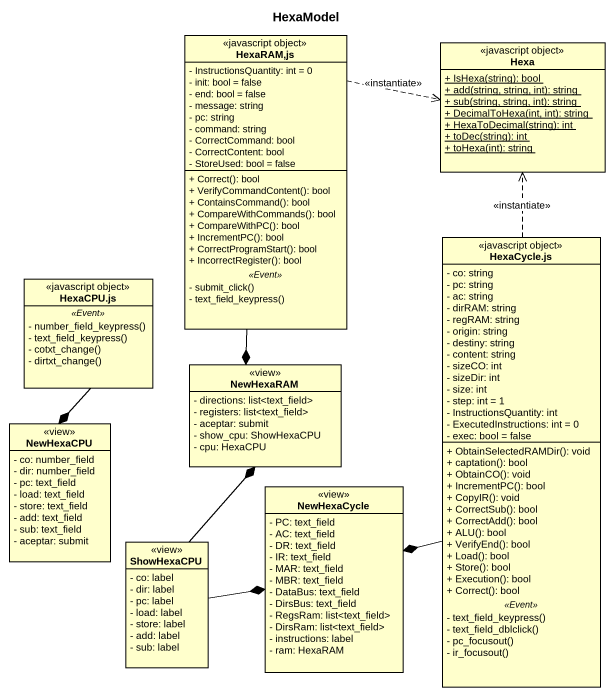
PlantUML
@startuml
title HexaModel
hide circle
hide empty members
skinparam classAttributeIconSize 0
class "HexaRAM,js" as HexaRAM_js <<javascript object>> {
  - InstructionsQuantity: int = 0
  - init: bool = false
  - end: bool = false
  - message: string
  - pc: string
  - command: string
  - CorrectCommand: bool
  - CorrectContent: bool
  - StoreUsed: bool = false
  --
  + Correct(): bool
  + VerifyCommandContent(): bool
  + ContainsCommand(): bool
  + CompareWithCommands(): bool
  + CompareWithPC(): bool
  + IncrementPC(): bool
  + CorrectProgramStart(): bool
  + IncorrectRegister(): bool
  .. <<Event>> ..
  - submit_click()
  - text_field_keypress()
}
class Hexa <<javascript object>> {
  {static} + IsHexa(string): bool
  {static} + add(string, string, int): string
  {static} + sub(string, string, int): string
  {static} + DecimalToHexa(int, int): string
  {static} + HexaToDecimal(string): int
  {static} + toDec(string): int
  {static} + toHexa(int): string
}
class "HexaCycle.js" as HexaCycle_js <<javascript object>> {
  - co: string
  - pc: string
  - ac: string
  - dirRAM: string
  - regRAM: string
  - origin: string
  - destiny: string
  - content: string
  - sizeCO: int
  - sizeDir: int
  - size: int
  - step: int = 1
  - InstructionsQuantity: int
  - ExecutedInstructions: int = 0
  - exec: bool = false
  --
  + ObtainSelectedRAMDir(): void
  + captation(): bool
  + ObtainCO(): void
  + IncrementPC(): bool
  + CopyIR(): void
  + CorrectSub(): bool
  + CorrectAdd(): bool
  + ALU(): bool
  + VerifyEnd(): bool
  + Load(): bool
  + Store(): bool
  + Execution(): bool
  + Correct(): bool
  .. <<Event>> ..
  - text_field_keypress()
  - text_field_dblclick()
  - pc_focusout()
  - ir_focusout()
}
class "HexaCPU.js" as HexaCPU_js <<javascript object>> {
  .. <<Event>> ..
  - number_field_keypress()
  - text_field_keypress()
  - cotxt_change()
  - dirtxt_change()
}
class NewHexaRAM <<view>> {
  - directions: list<text_field>
  - registers: list<text_field>
  - aceptar: submit
  - show_cpu: ShowHexaCPU
  - cpu: HexaCPU
}
class NewHexaCPU <<view>> {
  - co: number_field
  - dir: number_field
  - pc: text_field
  - load: text_field
  - store: text_field
  - add: text_field
  - sub: text_field
  - aceptar: submit
}
class NewHexaCycle <<view>> {
  - PC: text_field
  - AC: text_field
  - DR: text_field
  - IR: text_field
  - MAR: text_field
  - MBR: text_field
  - DataBus: text_field
  - DirsBus: text_field
  - RegsRam: list<text_field>
  - DirsRam: list<text_field>
  - instructions: label
  - ram: HexaRAM
}
class ShowHexaCPU <<view>> {
  - co: label
  - dir: label
  - pc: label
  - load: label
  - store: label
  - add: label
  - sub: label
}
HexaRAM_js .right.> Hexa : <<instantiate>>
HexaRAM_js --* NewHexaRAM
HexaCycle_js .up.> Hexa : <<instantiate>>
HexaCycle_js --* NewHexaCycle
HexaCPU_js --* NewHexaCPU
ShowHexaCPU -up-* NewHexaRAM
ShowHexaCPU -right-* NewHexaCycle
@enduml
